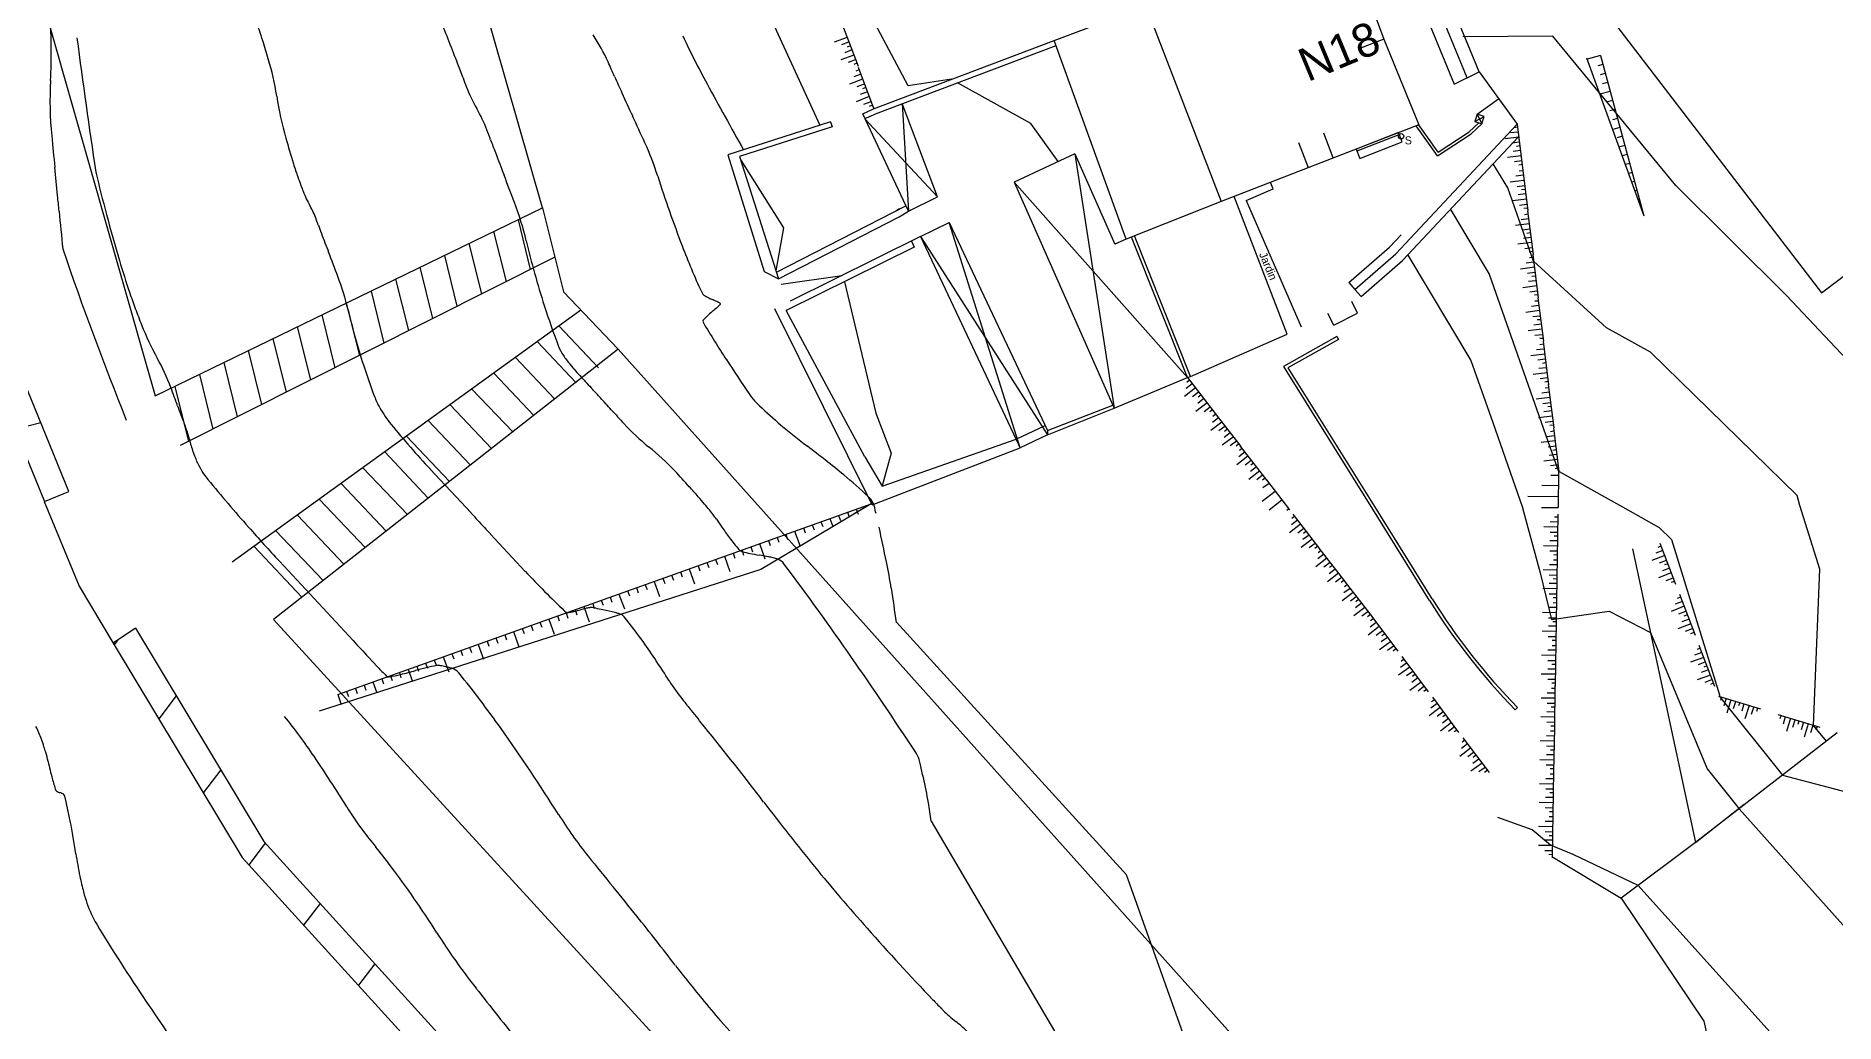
# Model space of a CAD drawing. Extents: x 0 to 560514, y 0 to 4788038.
# Drawn here: x 560130.7 to 560198.2, y 4787881.3 to 4787918.3 of the extents above; entities that cross this region are included whole.
import ezdxf

# ---------------------------------------------------------------- set-up
doc = ezdxf.new("R2010")
doc.units = 0
doc.layers.add('Nivel 7', color=7, linetype='Continuous')

msp = doc.modelspace()

# ---------------------------------------------------------------- linework, layer by layer
at = {"layer": 'Nivel 7'}
for p, q in [((560149.7, 4787911.87), (560138.07, 4787952.37)), ((560122.25, 4787950.22), (560135.17, 4787904.81)), ((560163.41, 4787916.44), (560158.05, 4787926.52)), ((560181.57, 4787922.14), (560183.88, 4787916.51)), ((560157.05, 4787921.6), (560160.1, 4787914.97)), ((560184.37, 4787916.75), (560182.66, 4787920.93)), ((560184.82, 4787916.97), (560183.12, 4787921.12)), ((560172.32, 4787919.43), (560175.15, 4787912.1)), ((560160.95, 4787918.72), (560161.53, 4787917.18)), ((560161.12, 4787918.26), (560160.63, 4787918.08)), ((560160.92, 4787917.99), (560161.19, 4787918.09)), ((560161.24, 4787917.95), (560161.12, 4787917.9)), ((560162.11, 4787915.58), (560168.89, 4787918.15)), ((560162.19, 4787915.4), (560168.96, 4787917.96)), ((560181.24, 4787918.2), (560180.31, 4787917.83)), ((560187.58, 4787918.31), (560184.21, 4787918.28)), ((560192.19, 4787912.7), (560187.58, 4787918.31)), ((560161.37, 4787917.6), (560160.88, 4787917.42)), ((560161.3, 4787917.79), (560161.03, 4787917.68)), ((560161.17, 4787917.33), (560161.43, 4787917.43)), ((560161.49, 4787917.29), (560161.37, 4787917.24)), ((560188.85, 4787917.5), (560191, 4787911.57)), ((560189.37, 4787917.58), (560188.87, 4787917.45)), ((560189.46, 4787917.25), (560189.27, 4787917.19)), ((560189.37, 4787917.58), (560191, 4787911.57)), ((560161.7, 4787916.7), (560161.21, 4787916.51)), ((560161.63, 4787916.88), (560161.37, 4787916.78)), ((560161.57, 4787917.04), (560161.45, 4787916.99)), ((560161.53, 4787917.15), (560162.11, 4787915.61)), ((560165.03, 4787916.69), (560163.41, 4787916.44)), ((560183.88, 4787916.51), (560184.82, 4787916.97)), ((560184.82, 4787916.97), (560186.24, 4787915.01)), ((560189.55, 4787916.91), (560189.36, 4787916.86)), ((560189.64, 4787916.57), (560189.45, 4787916.52)), ((560161.95, 4787916.04), (560161.46, 4787915.85)), ((560161.5, 4787916.42), (560161.77, 4787916.52)), ((560161.88, 4787916.22), (560161.61, 4787916.12)), ((560161.82, 4787916.38), (560161.7, 4787916.33)), ((560168.01, 4787915.03), (560165.26, 4787916.56)), ((560184.74, 4787915.38), (560185.55, 4787915.96)), ((560189.73, 4787916.23), (560189.35, 4787916.13)), ((560189.83, 4787915.9), (560189.63, 4787915.84)), ((560161.71, 4787915.39), (560162.11, 4787915.58)), ((560163.42, 4787911.74), (560161.71, 4787915.39)), ((560161.75, 4787915.76), (560162.02, 4787915.86)), ((560161.97, 4787915.3), (560161.79, 4787915.21)), ((560162.07, 4787915.72), (560161.95, 4787915.67)), ((560161.97, 4787915.3), (560162.19, 4787915.4)), ((560161.97, 4787915.3), (560161.97, 4787915.3)), ((560164.51, 4787912.28), (560163.19, 4787915.78)), ((560163.19, 4787915.78), (560163.42, 4787911.74)), ((560184.74, 4787915.38), (560184.66, 4787915.11)), ((560184.66, 4787915.11), (560185.01, 4787915.29)), ((560185.01, 4787915.29), (560184.74, 4787915.38)), ((560184.74, 4787915.38), (560184.92, 4787915.02)), ((560184.92, 4787915.02), (560185.01, 4787915.29)), ((560189.92, 4787915.56), (560189.72, 4787915.51)), ((560190.01, 4787915.22), (560189.82, 4787915.17)), ((560160.5, 4787915.1), (560156.65, 4787913.86)), ((560160.56, 4787914.91), (560157.09, 4787913.79)), ((560160.5, 4787915.1), (560160.56, 4787914.91)), ((560164.51, 4787912.28), (560161.79, 4787915.21)), ((560169.03, 4787913.6), (560168.01, 4787915.03)), ((560179.35, 4787913.74), (560178.99, 4787914.67)), ((560181.79, 4787914.69), (560180.21, 4787914.07)), ((560180.24, 4787914), (560181.82, 4787914.62)), ((560181.7, 4787910.14), (560186.24, 4787915.01)), ((560181.93, 4787914.34), (560181.79, 4787914.69)), ((560183.26, 4787913.82), (560182.46, 4787914.95)), ((560183.28, 4787913.96), (560182.55, 4787914.99)), ((560183.26, 4787913.82), (560184.52, 4787914.64)), ((560183.28, 4787913.96), (560184.45, 4787914.72)), ((560184.45, 4787914.72), (560184.81, 4787915.06)), ((560184.52, 4787914.64), (560184.92, 4787915.02)), ((560184.66, 4787915.11), (560184.92, 4787915.02)), ((560186.28, 4787914.71), (560186, 4787914.68)), ((560186.26, 4787914.89), (560186.13, 4787914.87)), ((560186.24, 4787915.01), (560186.45, 4787913.37)), ((560190.1, 4787914.88), (560189.83, 4787914.81)), ((560190.19, 4787914.55), (560190, 4787914.49)), ((560169.66, 4787913.89), (560167.39, 4787912.83)), ((560169.66, 4787913.89), (560171.13, 4787904.35)), ((560169.66, 4787913.89), (560171.16, 4787910.5)), ((560178.42, 4787913.37), (560178.06, 4787914.31)), ((560180.21, 4787914.07), (560180.35, 4787913.72)), ((560180.35, 4787913.72), (560181.93, 4787914.34)), ((560181.94, 4787909.89), (560186.3, 4787914.53)), ((560186.31, 4787914.52), (560185.79, 4787914.46)), ((560186.05, 4787914.3), (560186.33, 4787914.34)), ((560186.37, 4787914.02), (560186.09, 4787913.98)), ((560186.35, 4787914.19), (560186.22, 4787914.17)), ((560190.29, 4787914.21), (560190.09, 4787914.15)), ((560190.38, 4787913.87), (560190.18, 4787913.82)), ((560156.65, 4787913.86), (560158.01, 4787909.48)), ((560157.09, 4787913.79), (560158.55, 4787909.21)), ((560157.13, 4787913.65), (560158.73, 4787911.12)), ((560185.89, 4787912.62), (560185.35, 4787913.52)), ((560186.39, 4787913.82), (560185.88, 4787913.76)), ((560186.14, 4787913.6), (560186.42, 4787913.64)), ((560186.44, 4787913.49), (560186.31, 4787913.47)), ((560186.45, 4787913.26), (560186.32, 4787913.24)), ((560186.44, 4787913.38), (560186.65, 4787911.75)), ((560190.47, 4787913.53), (560190.31, 4787913.49)), ((560190.56, 4787913.19), (560190.43, 4787913.16)), ((560173.88, 4787905.5), (560167.39, 4787912.83)), ((560167.39, 4787912.83), (560171.13, 4787904.35)), ((560176.08, 4787912.14), (560177.09, 4787912.58)), ((560177.09, 4787912.58), (560176.99, 4787912.82)), ((560186.86, 4787909.87), (560185.89, 4787912.62)), ((560186.5, 4787912.89), (560185.98, 4787912.83)), ((560186.48, 4787913.09), (560186.19, 4787913.05)), ((560186.24, 4787912.67), (560186.52, 4787912.71)), ((560186.54, 4787912.56), (560186.41, 4787912.54)), ((560190.65, 4787912.86), (560190.55, 4787912.83)), ((560190.74, 4787912.52), (560190.67, 4787912.5)), ((560196.34, 4787908.58), (560192.19, 4787912.7)), ((560135.17, 4787904.81), (560149.7, 4787911.87)), ((560149.7, 4787911.87), (560150.48, 4787908.72)), ((560158.47, 4787909.46), (560163.32, 4787911.94)), ((560162.95, 4787911.75), (560163.09, 4787911.84)), ((560163.42, 4787911.74), (560164.51, 4787912.28)), ((560177.62, 4787907.13), (560175.63, 4787912.29)), ((560176.08, 4787912.14), (560178.15, 4787907.4)), ((560186.59, 4787912.19), (560186.07, 4787912.13)), ((560186.56, 4787912.39), (560186.28, 4787912.35)), ((560186.33, 4787911.97), (560186.61, 4787912.01)), ((560186.63, 4787911.86), (560186.5, 4787911.84)), ((560190.84, 4787912.18), (560190.79, 4787912.17)), ((560190.93, 4787911.84), (560190.91, 4787911.84)), ((560148.78, 4787911.42), (560149.24, 4787909.56)), ((560158.55, 4787909.21), (560163.07, 4787911.53)), ((560163.07, 4787911.53), (560163.42, 4787911.74)), ((560163.87, 4787910.79), (560164.95, 4787911.32)), ((560167.61, 4787902.87), (560164.95, 4787911.32)), ((560164.95, 4787911.32), (560168.64, 4787903.51)), ((560183.74, 4787911.81), (560185.2, 4787909.38)), ((560186.69, 4787911.27), (560186.18, 4787911.2)), ((560186.67, 4787911.46), (560186.39, 4787911.42)), ((560186.65, 4787911.63), (560186.52, 4787911.61)), ((560186.63, 4787911.75), (560186.84, 4787910.12)), ((560146.94, 4787910.53), (560147.41, 4787908.64)), ((560147.86, 4787910.98), (560148.33, 4787909.1)), ((560158.73, 4787911.12), (560158.45, 4787909.51)), ((560163.87, 4787910.79), (560158.98, 4787908.36)), ((560163.53, 4787910.62), (560163.64, 4787910.39)), ((560163.87, 4787910.79), (560168.64, 4787903.35)), ((560163.87, 4787910.79), (560167.56, 4787902.97)), ((560171.58, 4787910.69), (560171.16, 4787910.5)), ((560173.88, 4787905.5), (560171.79, 4787910.77)), ((560174, 4787905.54), (560171.9, 4787910.82)), ((560181.46, 4787910.39), (560181.89, 4787910.86)), ((560186.78, 4787910.57), (560186.27, 4787910.5)), ((560186.44, 4787911.04), (560186.72, 4787911.08)), ((560186.76, 4787910.76), (560186.48, 4787910.72)), ((560186.74, 4787910.93), (560186.61, 4787910.91)), ((560150.16, 4787910.02), (560136.11, 4787902.95)), ((560146.02, 4787910.08), (560146.49, 4787908.18)), ((560163.64, 4787910.39), (560158.84, 4787908.01)), ((560179.93, 4787909.07), (560181.46, 4787910.39)), ((560180.16, 4787908.81), (560181.7, 4787910.14)), ((560180.39, 4787908.54), (560181.94, 4787909.89)), ((560182.14, 4787910.09), (560184.51, 4787906.14)), ((560186.53, 4787910.34), (560186.81, 4787910.38)), ((560186.87, 4787909.83), (560186.58, 4787909.79)), ((560186.83, 4787910.23), (560186.7, 4787910.21)), ((560186.84, 4787910), (560186.71, 4787909.99)), ((560186.83, 4787910.12), (560187.03, 4787908.49)), ((560189.6, 4787907.37), (560186.86, 4787909.87)), ((560144.19, 4787909.19), (560144.67, 4787907.26)), ((560145.1, 4787909.64), (560145.57, 4787907.71)), ((560158.01, 4787909.48), (560158.55, 4787909.21)), ((560158.21, 4787909.66), (560158.21, 4787909.66)), ((560158.65, 4787909.01), (560160.94, 4787909.33)), ((560185.2, 4787909.38), (560187.8, 4787901.98)), ((560186.89, 4787909.64), (560186.37, 4787909.57)), ((560186.63, 4787909.42), (560186.91, 4787909.45)), ((560186.93, 4787909.3), (560186.8, 4787909.29)), ((560143.27, 4787908.74), (560143.75, 4787906.79)), ((560150.48, 4787908.72), (560152.53, 4787906.56)), ((560161.02, 4787909.09), (560162.2, 4787904.16)), ((560161.02, 4787909.09), (560162.2, 4787904.16)), ((560161.02, 4787909.09), (560162.2, 4787904.16)), ((560161.02, 4787909.09), (560162.2, 4787904.16)), ((560179.93, 4787909.07), (560180.16, 4787908.81)), ((560180.39, 4787908.54), (560180.16, 4787908.81)), ((560186.98, 4787908.94), (560186.46, 4787908.87)), ((560186.95, 4787909.13), (560186.67, 4787909.1)), ((560186.72, 4787908.72), (560187, 4787908.75)), ((560187.02, 4787908.6), (560186.89, 4787908.59)), ((560187.02, 4787908.49), (560187.23, 4787906.86)), ((560201.15, 4787903.47), (560196.34, 4787908.58)), ((560151.14, 4787908.03), (560138.06, 4787898.57)), ((560141.42, 4787907.85), (560141.91, 4787905.87)), ((560142.34, 4787908.29), (560142.83, 4787906.33)), ((560162.06, 4787900.73), (560158.41, 4787908.08)), ((560161.79, 4787902.52), (560158.84, 4787908.01)), ((560179.37, 4787907.47), (560179.15, 4787907.9)), ((560179.37, 4787907.47), (560180.26, 4787907.92)), ((560180.26, 4787907.92), (560180.04, 4787908.35)), ((560187.08, 4787908.01), (560186.57, 4787907.94)), ((560187.06, 4787908.2), (560186.78, 4787908.17)), ((560186.83, 4787907.79), (560187.11, 4787907.82)), ((560187.04, 4787908.37), (560186.91, 4787908.36)), ((560140.5, 4787907.4), (560141, 4787905.41)), ((560150.32, 4787907.43), (560151.8, 4787905.87)), ((560174, 4787905.54), (560177.62, 4787907.13)), ((560187.17, 4787907.31), (560186.66, 4787907.25)), ((560187.15, 4787907.5), (560186.87, 4787907.47)), ((560186.91, 4787907.09), (560187.2, 4787907.12)), ((560187.13, 4787907.67), (560187, 4787907.66)), ((560191.25, 4787906.45), (560189.6, 4787907.37)), ((560138.66, 4787906.51), (560139.16, 4787904.49)), ((560139.58, 4787906.96), (560140.08, 4787904.95)), ((560152.53, 4787906.56), (560139.61, 4787896.43)), ((560149.51, 4787906.84), (560150.95, 4787905.32)), ((560179.52, 4787876.41), (560152.53, 4787906.56)), ((560179.48, 4787907.04), (560177.48, 4787905.91)), ((560179.54, 4787906.93), (560177.65, 4787905.87)), ((560179.48, 4787907.04), (560179.54, 4787906.93)), ((560187.25, 4787906.57), (560186.97, 4787906.54)), ((560187.22, 4787906.97), (560187.09, 4787906.96)), ((560187.23, 4787906.75), (560187.1, 4787906.73)), ((560187.22, 4787906.87), (560187.42, 4787905.23)), ((560196.74, 4787901.07), (560191.25, 4787906.45)), ((560137.75, 4787906.06), (560138.25, 4787904.03)), ((560148.68, 4787906.25), (560150.15, 4787904.7)), ((560177.48, 4787905.91), (560180.82, 4787900.56)), ((560177.65, 4787905.87), (560180.96, 4787900.56)), ((560184.51, 4787906.14), (560185.33, 4787903.81)), ((560187.28, 4787906.38), (560186.76, 4787906.32)), ((560187.02, 4787906.16), (560187.3, 4787906.2)), ((560187.34, 4787905.87), (560187.06, 4787905.84)), ((560187.32, 4787906.05), (560187.19, 4787906.03)), ((560135.91, 4787905.17), (560136.42, 4787903.1)), ((560136.83, 4787905.61), (560137.34, 4787903.57)), ((560147.87, 4787905.66), (560149.37, 4787904.08)), ((560151.15, 4787905.51), (560151.15, 4787905.51)), ((560171.13, 4787904.35), (560173.88, 4787905.5)), ((560174.18, 4787905.11), (560173.77, 4787904.79)), ((560174.06, 4787905.26), (560173.84, 4787905.09)), ((560173.96, 4787905.4), (560173.86, 4787905.32)), ((560173.88, 4787905.5), (560174, 4787905.54)), ((560173.88, 4787905.5), (560174.89, 4787904.2)), ((560187.37, 4787905.68), (560186.85, 4787905.62)), ((560187.11, 4787905.46), (560187.39, 4787905.5)), ((560187.41, 4787905.35), (560187.28, 4787905.33)), ((560187.43, 4787905.12), (560187.3, 4787905.1)), ((560187.41, 4787905.24), (560187.62, 4787903.61)), ((560146.24, 4787904.48), (560147.79, 4787902.84)), ((560147.05, 4787905.07), (560148.58, 4787903.46)), ((560168.64, 4787903.51), (560171.08, 4787904.46)), ((560174.07, 4787904.79), (560174.3, 4787904.96)), ((560174.62, 4787904.55), (560174.2, 4787904.23)), ((560174.5, 4787904.71), (560174.27, 4787904.53)), ((560174.39, 4787904.84), (560174.29, 4787904.76)), ((560187.47, 4787904.75), (560186.96, 4787904.69)), ((560187.45, 4787904.95), (560187.17, 4787904.91)), ((560187.21, 4787904.53), (560187.5, 4787904.57)), ((560187.52, 4787904.42), (560187.39, 4787904.4)), ((560129.91, 4787903.56), (560130.88, 4787903.82)), ((560145.41, 4787903.89), (560146.99, 4787902.22)), ((560162.2, 4787904.16), (560162.77, 4787902.66)), ((560162.2, 4787904.16), (560162.77, 4787902.66)), ((560162.2, 4787904.16), (560162.77, 4787902.66)), ((560162.2, 4787904.16), (560162.77, 4787902.66)), ((560168.64, 4787903.35), (560171.13, 4787904.35)), ((560174.51, 4787904.23), (560174.73, 4787904.4)), ((560174.82, 4787904.29), (560174.72, 4787904.21)), ((560175.17, 4787903.83), (560174.76, 4787903.51)), ((560175.05, 4787903.99), (560174.82, 4787903.81)), ((560174.94, 4787904.12), (560174.84, 4787904.04)), ((560174.87, 4787904.22), (560175.88, 4787902.92)), ((560185.33, 4787903.81), (560186.44, 4787900.63)), ((560187.56, 4787904.05), (560187.05, 4787903.99)), ((560187.54, 4787904.25), (560187.25, 4787904.21)), ((560187.3, 4787903.83), (560187.59, 4787903.87)), ((560144.6, 4787903.3), (560146.21, 4787901.6)), ((560162.43, 4787901.43), (560167.46, 4787903.19)), ((560167.46, 4787903.19), (560168.55, 4787903.7)), ((560168.64, 4787903.35), (560167.61, 4787902.87)), ((560168.64, 4787903.51), (560168.64, 4787903.35)), ((560175.06, 4787903.51), (560175.28, 4787903.68)), ((560175.6, 4787903.27), (560175.19, 4787902.96)), ((560175.48, 4787903.43), (560175.26, 4787903.25)), ((560175.38, 4787903.56), (560175.27, 4787903.48)), ((560175.49, 4787902.95), (560175.72, 4787903.13)), ((560187.67, 4787903.13), (560187.15, 4787903.06)), ((560187.64, 4787903.32), (560187.36, 4787903.28)), ((560187.6, 4787903.72), (560187.47, 4787903.7)), ((560187.62, 4787903.49), (560187.49, 4787903.47)), ((560187.61, 4787903.61), (560187.81, 4787901.98)), ((560143.78, 4787902.71), (560145.41, 4787900.98)), ((560161.79, 4787902.52), (560162.43, 4787901.43)), ((560162.06, 4787900.73), (560167.61, 4787902.87)), ((560162.77, 4787902.66), (560162.43, 4787901.44)), ((560162.77, 4787902.66), (560162.43, 4787901.44)), ((560162.77, 4787902.66), (560162.43, 4787901.44)), ((560162.77, 4787902.66), (560162.43, 4787901.44)), ((560167.61, 4787902.87), (560167.56, 4787902.97)), ((560175.81, 4787903.01), (560175.71, 4787902.93)), ((560176.15, 4787902.55), (560175.74, 4787902.23)), ((560176.04, 4787902.71), (560175.81, 4787902.53)), ((560175.93, 4787902.84), (560175.83, 4787902.76)), ((560175.85, 4787902.94), (560176.86, 4787901.64)), ((560176.05, 4787902.23), (560176.27, 4787902.4)), ((560187.76, 4787902.43), (560187.24, 4787902.36)), ((560187.41, 4787902.9), (560187.69, 4787902.94)), ((560187.73, 4787902.62), (560187.45, 4787902.58)), ((560187.71, 4787902.79), (560187.58, 4787902.77)), ((560142.96, 4787902.11), (560144.63, 4787900.36)), ((560147.02, 4787900.42), (560145.49, 4787902.06)), ((560176.59, 4787902), (560176.18, 4787901.68)), ((560176.47, 4787902.15), (560176.24, 4787901.97)), ((560176.36, 4787902.29), (560176.26, 4787902.21)), ((560176.48, 4787901.67), (560176.7, 4787901.85)), ((560176.79, 4787901.73), (560176.69, 4787901.65)), ((560187.5, 4787902.2), (560187.78, 4787902.24)), ((560187.79, 4787901.82), (560187.51, 4787901.82)), ((560187.8, 4787902.09), (560187.67, 4787902.07)), ((560187.8, 4787901.98), (560187.78, 4787900.62)), ((560187.8, 4787901.98), (560187.8, 4787901.98)), ((560187.8, 4787901.98), (560187.8, 4787901.98)), ((560187.8, 4787901.98), (560187.8, 4787901.98)), ((560187.8, 4787901.98), (560187.8, 4787901.98)), ((560187.8, 4787901.98), (560187.82, 4787901.97)), ((560187.82, 4787901.97), (560190.19, 4787900.65)), ((560131.02, 4787900.85), (560131.94, 4787901.23)), ((560142.15, 4787901.53), (560143.84, 4787899.74)), ((560162.43, 4787901.44), (560162.43, 4787901.43)), ((560162.43, 4787901.44), (560162.43, 4787901.43)), ((560162.43, 4787901.44), (560162.43, 4787901.43)), ((560177.17, 4787901.23), (560176.68, 4787900.85)), ((560176.94, 4787901.53), (560176.71, 4787901.36)), ((560176.84, 4787901.66), (560177.71, 4787900.54)), ((560187.79, 4787901.44), (560187.17, 4787901.45)), ((560196.85, 4787900.7), (560196.74, 4787901.07)), ((560131.01, 4787900.85), (560132.32, 4787897.67)), ((560141.33, 4787900.93), (560143.05, 4787899.12)), ((560142.02, 4787893.61), (560162.06, 4787900.78)), ((560162.08, 4787900.8), (560160.54, 4787899.88)), ((560161.13, 4787900.45), (560161.2, 4787900.26)), ((560162.08, 4787900.8), (560161.39, 4787900.39)), ((560161.46, 4787900.57), (560161.53, 4787900.38)), ((560161.79, 4787900.68), (560161.81, 4787900.64)), ((560177.42, 4787900.9), (560176.94, 4787900.53)), ((560177.61, 4787900.53), (560177.67, 4787900.58)), ((560177.83, 4787900.38), (560178.83, 4787899.08)), ((560180.82, 4787900.56), (560182.95, 4787897.14)), ((560180.96, 4787900.56), (560183.05, 4787897.2)), ((560186.44, 4787900.63), (560186.45, 4787900.61)), ((560186.45, 4787900.61), (560187.11, 4787898.18)), ((560187.78, 4787901.03), (560186.65, 4787901.04)), ((560187.16, 4787900.63), (560187.78, 4787900.62)), ((560187.77, 4787900.38), (560187.75, 4787898.73)), ((560190.19, 4787900.65), (560191.57, 4787899.88)), ((560197.59, 4787898.31), (560196.85, 4787900.7)), ((560139.7, 4787899.75), (560141.47, 4787897.89)), ((560140.51, 4787900.34), (560142.25, 4787898.5)), ((560147.52, 4787899.88), (560147.51, 4787899.89)), ((560159.15, 4787899.74), (560159.36, 4787899.18)), ((560159.48, 4787899.86), (560159.55, 4787899.67)), ((560159.81, 4787899.98), (560159.88, 4787899.79)), ((560160.14, 4787900.09), (560160.21, 4787899.91)), ((560160.47, 4787900.21), (560160.58, 4787899.91)), ((560160.8, 4787900.33), (560160.87, 4787900.14)), ((560178.12, 4787900), (560177.71, 4787899.68)), ((560178.01, 4787900.15), (560177.78, 4787899.97)), ((560177.9, 4787900.29), (560177.8, 4787900.21)), ((560178.02, 4787899.67), (560178.24, 4787899.85)), ((560178.33, 4787899.73), (560178.23, 4787899.65)), ((560187.77, 4787899.89), (560187.25, 4787899.9)), ((560187.77, 4787900.08), (560187.48, 4787900.09)), ((560187.48, 4787899.7), (560187.76, 4787899.7)), ((560187.77, 4787900.26), (560187.64, 4787900.26)), ((560191.57, 4787899.88), (560192.03, 4787899.43)), ((560138.88, 4787899.16), (560140.67, 4787897.26)), ((560149.05, 4787898.23), (560147.75, 4787899.63)), ((560157.18, 4787899.03), (560157.24, 4787898.84)), ((560157.51, 4787899.15), (560157.57, 4787898.96)), ((560157.84, 4787899.27), (560158.04, 4787898.7)), ((560158.17, 4787899.39), (560158.23, 4787899.2)), ((560158.5, 4787899.5), (560158.56, 4787899.32)), ((560158.82, 4787899.62), (560158.89, 4787899.43)), ((560178.56, 4787899.44), (560178.15, 4787899.12)), ((560178.44, 4787899.59), (560178.21, 4787899.42)), ((560178.45, 4787899.12), (560178.67, 4787899.29)), ((560178.77, 4787899.17), (560178.66, 4787899.09)), ((560178.81, 4787899.1), (560179.82, 4787897.8)), ((560187.75, 4787899.18), (560187.23, 4787899.19)), ((560187.76, 4787899.38), (560187.47, 4787899.38)), ((560187.76, 4787899.55), (560187.63, 4787899.55)), ((560190.57, 4787899.08), (560192.93, 4787888.06)), ((560191.65, 4787899.17), (560191.52, 4787899.13)), ((560191.6, 4787899.29), (560192.18, 4787897.75)), ((560192.03, 4787899.43), (560193.83, 4787893.6)), ((560142.6, 4787895.63), (560139.83, 4787898.61)), ((560155.53, 4787898.44), (560155.6, 4787898.25)), ((560155.86, 4787898.56), (560155.93, 4787898.37)), ((560156.19, 4787898.68), (560156.26, 4787898.49)), ((560156.52, 4787898.8), (560156.72, 4787898.23)), ((560156.85, 4787898.91), (560156.91, 4787898.73)), ((560179.11, 4787898.72), (560178.7, 4787898.4)), ((560178.99, 4787898.87), (560178.77, 4787898.7)), ((560178.89, 4787899.01), (560178.78, 4787898.93)), ((560179, 4787898.4), (560179.23, 4787898.57)), ((560179.32, 4787898.45), (560179.21, 4787898.37)), ((560187.74, 4787898.48), (560187.46, 4787898.48)), ((560187.47, 4787899), (560187.75, 4787899)), ((560187.74, 4787898.65), (560187.61, 4787898.65)), ((560187.75, 4787898.84), (560187.62, 4787898.85)), ((560187.75, 4787898.77), (560187.72, 4787897.13)), ((560191.78, 4787898.83), (560191.29, 4787898.64)), ((560191.71, 4787899.01), (560191.44, 4787898.91)), ((560191.58, 4787898.55), (560191.84, 4787898.65)), ((560191.96, 4787898.35), (560191.69, 4787898.25)), ((560191.89, 4787898.51), (560191.77, 4787898.47)), ((560153.55, 4787897.73), (560153.62, 4787897.55)), ((560153.88, 4787897.85), (560154.08, 4787897.29)), ((560154.21, 4787897.97), (560154.28, 4787897.78)), ((560154.54, 4787898.09), (560154.61, 4787897.9)), ((560154.87, 4787898.21), (560154.94, 4787898.02)), ((560155.2, 4787898.32), (560155.4, 4787897.76)), ((560179.54, 4787898.16), (560179.13, 4787897.84)), ((560179.42, 4787898.31), (560179.2, 4787898.14)), ((560179.43, 4787897.84), (560179.66, 4787898.01)), ((560179.75, 4787897.89), (560179.65, 4787897.81)), ((560179.87, 4787897.73), (560179.77, 4787897.65)), ((560179.8, 4787897.82), (560180.81, 4787896.52)), ((560187.11, 4787898.18), (560187.53, 4787896.42)), ((560187.74, 4787898.28), (560187.22, 4787898.29)), ((560187.45, 4787898.1), (560187.74, 4787898.09)), ((560187.73, 4787897.77), (560187.45, 4787897.78)), ((560187.73, 4787897.94), (560187.6, 4787897.95)), ((560192.02, 4787898.17), (560191.54, 4787897.99)), ((560191.83, 4787897.89), (560192.09, 4787897.99)), ((560192.14, 4787897.85), (560192.02, 4787897.81)), ((560197.36, 4787892.45), (560197.59, 4787898.31)), ((560132.32, 4787897.67), (560133.6, 4787895.53)), ((560151.58, 4787897.03), (560151.64, 4787896.84)), ((560151.9, 4787897.14), (560151.97, 4787896.96)), ((560152.23, 4787897.26), (560152.3, 4787897.07)), ((560152.56, 4787897.38), (560152.77, 4787896.82)), ((560152.89, 4787897.5), (560152.96, 4787897.31)), ((560153.22, 4787897.62), (560153.29, 4787897.43)), ((560180.1, 4787897.44), (560179.68, 4787897.12)), ((560179.98, 4787897.59), (560179.75, 4787897.42)), ((560179.99, 4787897.12), (560180.21, 4787897.29)), ((560180.41, 4787897.04), (560180.18, 4787896.86)), ((560180.3, 4787897.17), (560180.2, 4787897.09)), ((560187.73, 4787897.58), (560187.21, 4787897.59)), ((560187.44, 4787897.39), (560187.72, 4787897.39)), ((560187.72, 4787897.24), (560187.59, 4787897.24)), ((560187.72, 4787897.04), (560187.59, 4787897.05)), ((560187.72, 4787897.17), (560187.69, 4787895.52)), ((560192.44, 4787897.1), (560192.17, 4787897)), ((560192.38, 4787897.26), (560192.25, 4787897.21)), ((560192.33, 4787897.37), (560192.92, 4787895.83)), ((560139.61, 4787896.43), (560169.37, 4787863.9)), ((560149.93, 4787896.44), (560150.13, 4787895.87)), ((560150.26, 4787896.56), (560150.32, 4787896.37)), ((560150.59, 4787896.67), (560150.65, 4787896.48)), ((560150.92, 4787896.79), (560150.98, 4787896.6)), ((560151.25, 4787896.91), (560151.45, 4787896.34)), ((560180.53, 4787896.88), (560180.12, 4787896.56)), ((560180.42, 4787896.56), (560180.64, 4787896.73)), ((560180.74, 4787896.61), (560180.63, 4787896.53)), ((560180.85, 4787896.45), (560180.75, 4787896.37)), ((560180.78, 4787896.55), (560181.77, 4787895.23)), ((560187.71, 4787896.68), (560187.19, 4787896.69)), ((560187.42, 4787896.49), (560187.71, 4787896.49)), ((560187.71, 4787896.87), (560187.43, 4787896.88)), ((560187.53, 4787896.42), (560189.69, 4787896.74)), ((560187.71, 4787896.34), (560187.58, 4787896.34)), ((560189.69, 4787896.74), (560191.24, 4787895.93)), ((560192.51, 4787896.92), (560192.02, 4787896.73)), ((560192.31, 4787896.64), (560192.57, 4787896.74)), ((560192.69, 4787896.44), (560192.42, 4787896.34)), ((560192.63, 4787896.6), (560192.5, 4787896.55)), ((560134.43, 4787896.1), (560133.6, 4787895.54)), ((560133.79, 4787895.67), (560133.64, 4787895.47)), ((560134.43, 4787896.1), (560139.25, 4787888.09)), ((560147.95, 4787895.73), (560148.02, 4787895.54)), ((560148.28, 4787895.85), (560148.35, 4787895.66)), ((560148.61, 4787895.97), (560148.81, 4787895.4)), ((560148.94, 4787896.08), (560149.01, 4787895.9)), ((560149.27, 4787896.2), (560149.34, 4787896.01)), ((560149.6, 4787896.32), (560149.67, 4787896.13)), ((560171.6, 4787886.84), (560162.97, 4787896.32)), ((560181.07, 4787896.16), (560180.66, 4787895.84)), ((560180.96, 4787896.31), (560180.73, 4787896.14)), ((560180.96, 4787895.84), (560181.19, 4787896.01)), ((560181.38, 4787895.75), (560181.15, 4787895.58)), ((560181.28, 4787895.89), (560181.17, 4787895.81)), ((560187.7, 4787895.97), (560187.18, 4787895.98)), ((560187.41, 4787895.79), (560187.7, 4787895.78)), ((560187.7, 4787896.17), (560187.42, 4787896.17)), ((560191.24, 4787895.93), (560193.37, 4787890.82)), ((560192.76, 4787896.26), (560192.27, 4787896.07)), ((560192.56, 4787895.98), (560192.82, 4787896.08)), ((560192.88, 4787895.94), (560192.75, 4787895.89)), ((560133.6, 4787895.54), (560138.44, 4787887.49)), ((560143.32, 4787894.85), (560143.17, 4787895.01)), ((560145.97, 4787895.02), (560146.18, 4787894.46)), ((560146.3, 4787895.14), (560146.37, 4787894.95)), ((560146.63, 4787895.26), (560146.7, 4787895.07)), ((560146.96, 4787895.38), (560147.03, 4787895.19)), ((560147.29, 4787895.49), (560147.49, 4787894.93)), ((560147.62, 4787895.61), (560147.69, 4787895.42)), ((560181.5, 4787895.59), (560181.08, 4787895.28)), ((560181.38, 4787895.27), (560181.61, 4787895.44)), ((560181.7, 4787895.32), (560181.6, 4787895.24)), ((560181.92, 4787895.03), (560182.91, 4787893.71)), ((560187.68, 4787895.07), (560187.16, 4787895.08)), ((560187.69, 4787895.27), (560187.4, 4787895.27)), ((560187.7, 4787895.63), (560187.56, 4787895.63)), ((560187.69, 4787895.44), (560187.56, 4787895.44)), ((560187.69, 4787895.56), (560187.67, 4787893.91)), ((560193.24, 4787895), (560192.75, 4787894.82)), ((560193.17, 4787895.19), (560192.9, 4787895.08)), ((560193.11, 4787895.35), (560192.99, 4787895.3)), ((560193.06, 4787895.46), (560193.65, 4787893.92)), ((560143.52, 4787894.63), (560143.32, 4787894.85)), ((560144, 4787894.31), (560144.06, 4787894.13)), ((560144.33, 4787894.43), (560144.39, 4787894.24)), ((560144.66, 4787894.55), (560144.82, 4787894.1)), ((560144.98, 4787894.67), (560145.05, 4787894.48)), ((560145.31, 4787894.79), (560145.38, 4787894.6)), ((560145.64, 4787894.9), (560145.71, 4787894.72)), ((560182.22, 4787894.64), (560181.8, 4787894.33)), ((560182.1, 4787894.79), (560181.87, 4787894.62)), ((560182, 4787894.93), (560181.89, 4787894.85)), ((560182.1, 4787894.32), (560182.33, 4787894.49)), ((560182.42, 4787894.37), (560182.32, 4787894.29)), ((560187.67, 4787894.37), (560187.15, 4787894.37)), ((560187.68, 4787894.56), (560187.39, 4787894.56)), ((560187.4, 4787894.89), (560187.68, 4787894.88)), ((560187.68, 4787894.73), (560187.55, 4787894.73)), ((560193.49, 4787894.34), (560193, 4787894.16)), ((560193.04, 4787894.73), (560193.3, 4787894.83)), ((560193.42, 4787894.53), (560193.15, 4787894.43)), ((560193.36, 4787894.69), (560193.24, 4787894.64)), ((560142.35, 4787893.72), (560142.42, 4787893.54)), ((560142.68, 4787893.84), (560142.75, 4787893.65)), ((560143.01, 4787893.96), (560143.07, 4787893.77)), ((560143.34, 4787894.08), (560143.48, 4787893.67)), ((560143.67, 4787894.2), (560143.73, 4787894.01)), ((560182.64, 4787894.07), (560182.22, 4787893.76)), ((560182.52, 4787894.23), (560182.3, 4787894.06)), ((560182.53, 4787893.75), (560182.75, 4787893.92)), ((560182.84, 4787893.8), (560182.74, 4787893.72)), ((560187.66, 4787893.66), (560187.37, 4787893.66)), ((560187.39, 4787894.18), (560187.67, 4787894.18)), ((560187.66, 4787893.83), (560187.53, 4787893.83)), ((560187.67, 4787894.03), (560187.54, 4787894.03)), ((560187.66, 4787893.95), (560187.64, 4787892.31)), ((560193.29, 4787894.07), (560193.55, 4787894.17)), ((560193.61, 4787894.03), (560193.49, 4787893.98)), ((560135.96, 4787893.56), (560135.31, 4787892.7)), ((560142.02, 4787893.61), (560142.15, 4787893.24)), ((560183.36, 4787893.12), (560182.94, 4787892.81)), ((560183.24, 4787893.27), (560183.01, 4787893.1)), ((560183.14, 4787893.41), (560183.03, 4787893.33)), ((560183.07, 4787893.51), (560184.05, 4787892.19)), ((560183.25, 4787892.8), (560183.47, 4787892.97)), ((560186.17, 4787893.04), (560186.26, 4787893.12)), ((560187.66, 4787893.47), (560187.14, 4787893.47)), ((560187.65, 4787892.95), (560187.36, 4787892.96)), ((560187.37, 4787893.28), (560187.65, 4787893.28)), ((560187.65, 4787893.13), (560187.52, 4787893.13)), ((560193.8, 4787893.55), (560195.37, 4787893.07)), ((560193.83, 4787893.6), (560193.83, 4787893.54)), ((560193.83, 4787893.54), (560196.2, 4787890.59)), ((560193.91, 4787893.51), (560193.87, 4787893.39)), ((560194.08, 4787893.46), (560193.99, 4787893.19)), ((560194.26, 4787893.41), (560194.11, 4787892.91)), ((560194.36, 4787893.08), (560194.44, 4787893.35)), ((560194.59, 4787893.31), (560194.55, 4787893.18)), ((560194.75, 4787893.26), (560194.67, 4787892.98)), ((560194.94, 4787893.2), (560194.78, 4787892.7)), ((560195.03, 4787892.87), (560195.12, 4787893.14)), ((560195.26, 4787893.1), (560195.22, 4787892.97)), ((560183.78, 4787892.56), (560183.37, 4787892.24)), ((560183.67, 4787892.71), (560183.44, 4787892.54)), ((560183.56, 4787892.85), (560183.46, 4787892.77)), ((560183.67, 4787892.24), (560183.9, 4787892.41)), ((560183.99, 4787892.28), (560183.88, 4787892.21)), ((560187.65, 4787892.76), (560187.13, 4787892.77)), ((560187.36, 4787892.58), (560187.64, 4787892.57)), ((560187.64, 4787892.42), (560187.51, 4787892.42)), ((560187.64, 4787892.35), (560187.61, 4787890.7)), ((560196.02, 4787892.86), (560197.59, 4787892.38)), ((560196.14, 4787892.83), (560196.1, 4787892.7)), ((560196.3, 4787892.77), (560196.22, 4787892.5)), ((560196.49, 4787892.72), (560196.34, 4787892.22)), ((560196.58, 4787892.39), (560196.67, 4787892.66)), ((560196.81, 4787892.62), (560196.77, 4787892.49)), ((560196.98, 4787892.57), (560196.89, 4787892.29)), ((560197.16, 4787892.51), (560197.01, 4787892.01)), ((560197.26, 4787892.18), (560197.34, 4787892.46)), ((560197.84, 4787891.86), (560197.36, 4787892.45)), ((560197.49, 4787892.41), (560197.45, 4787892.29)), ((560184.38, 4787891.76), (560184.16, 4787891.59)), ((560184.28, 4787891.9), (560184.18, 4787891.82)), ((560184.21, 4787891.99), (560185.2, 4787890.68)), ((560187.63, 4787891.86), (560187.11, 4787891.87)), ((560187.34, 4787891.68), (560187.63, 4787891.67)), ((560187.63, 4787892.05), (560187.35, 4787892.06)), ((560187.63, 4787892.23), (560187.5, 4787892.23)), ((560198.25, 4787892.17), (560192.93, 4787888.06)), ((560184.5, 4787891.6), (560184.09, 4787891.29)), ((560184.39, 4787891.28), (560184.61, 4787891.45)), ((560184.93, 4787891.04), (560184.51, 4787890.73)), ((560184.81, 4787891.19), (560184.58, 4787891.02)), ((560184.7, 4787891.33), (560184.6, 4787891.25)), ((560187.62, 4787891.15), (560187.1, 4787891.16)), ((560187.33, 4787890.97), (560187.62, 4787890.97)), ((560187.62, 4787891.35), (560187.34, 4787891.35)), ((560187.62, 4787891.52), (560187.49, 4787891.52)), ((560137.63, 4787890.79), (560136.98, 4787889.93)), ((560184.81, 4787890.72), (560185.04, 4787890.89)), ((560185.13, 4787890.77), (560185.02, 4787890.69)), ((560187.6, 4787890.25), (560187.08, 4787890.26)), ((560187.6, 4787890.45), (560187.32, 4787890.45)), ((560187.61, 4787890.82), (560187.48, 4787890.82)), ((560187.61, 4787890.62), (560187.48, 4787890.62)), ((560187.61, 4787890.74), (560187.58, 4787889.1)), ((560193.37, 4787890.82), (560194.57, 4787889.32)), ((560196.2, 4787890.59), (560200.24, 4787889.52)), ((560187.59, 4787889.74), (560187.31, 4787889.75)), ((560187.32, 4787890.07), (560187.6, 4787890.07)), ((560187.6, 4787889.92), (560187.47, 4787889.92)), ((560186.81, 4787888.53), (560185.52, 4787889)), ((560187.59, 4787889.55), (560187.07, 4787889.56)), ((560187.3, 4787889.37), (560187.59, 4787889.36)), ((560187.58, 4787889.02), (560187.45, 4787889.02)), ((560187.59, 4787889.21), (560187.46, 4787889.21)), ((560187.58, 4787889.14), (560187.56, 4787887.49)), ((560192.93, 4787888.06), (560194.76, 4787889.49)), ((560194.57, 4787889.32), (560200.02, 4787883.22)), ((560164.27, 4787888.86), (560170.34, 4787878.52)), ((560187.5, 4787887.96), (560186.81, 4787888.53)), ((560187.57, 4787888.65), (560187.05, 4787888.66)), ((560187.58, 4787888.84), (560187.29, 4787888.85)), ((560187.29, 4787888.47), (560187.57, 4787888.46)), ((560187.57, 4787888.31), (560187.44, 4787888.31)), ((560139.3, 4787888.03), (560138.69, 4787887.22)), ((560139.25, 4787888.09), (560151.22, 4787874.92)), ((560187.56, 4787887.94), (560187.04, 4787887.95)), ((560187.57, 4787888.14), (560187.28, 4787888.14)), ((560187.28, 4787887.76), (560187.56, 4787887.76)), ((560187.56, 4787887.6), (560187.43, 4787887.61)), ((560188.34, 4787887.61), (560187.5, 4787887.96)), ((560190.78, 4787886.44), (560188.34, 4787887.61)), ((560192.93, 4787888.06), (560190.15, 4787885.97)), ((560138.44, 4787887.49), (560150.52, 4787874.2)), ((560187.55, 4787887.53), (560190.15, 4787885.97)), ((560176.35, 4787873.52), (560171.6, 4787886.84)), ((560200.02, 4787876.19), (560190.78, 4787886.44)), ((560141.36, 4787885.77), (560140.74, 4787884.96)), ((560190.15, 4787885.97), (560193.24, 4787881.36)), ((560143.41, 4787883.51), (560142.8, 4787882.7)), ((560193.24, 4787881.36), (560193.88, 4787878.5))]:
    msp.add_line(p, q, dxfattribs=at)
for points in [[(560117.93, 4787952.52), (560117.75, 4787943.54), (560121.35, 4787927.48), (560127.47, 4787909.51), (560131.02, 4787900.85)], [(560131.94, 4787901.23), (560128.41, 4787909.86), (560122.31, 4787927.75), (560118.75, 4787943.64), (560118.93, 4787952.58)], [(560200.03, 4787919.58), (560196.52, 4787924.13), (560189.73, 4787919.01), (560197.66, 4787908.68), (560199.79, 4787910.29), (560200.02, 4787909.98)], [(560161.02, 4787909.09), (560162.2, 4787904.16), (560162.77, 4787902.66), (560162.43, 4787901.44)], [(560160.54, 4787899.88), (560157.88, 4787898.3), (560141.32, 4787892.98)]]:
    msp.add_lwpolyline(points, dxfattribs=at)
msp.add_lwpolyline([(560168.89, 4787918.15), (560172.32, 4787919.43), (560179.69, 4787922.39), (560181.24, 4787918.2), (560182.56, 4787914.98), (560175.15, 4787912.1), (560171.58, 4787910.69)], close=True, dxfattribs=at)
msp.add_circle((560181.893, 4787914.554), 0.1, dxfattribs=at)
for centre, radius, start, end in [((560112.868, 4787917.67), 18.41, 356.79046, 4.32328), ((559739.854, 4787794.128), 418.162, 17.25067, 17.36297), ((560086.813, 4787894.592), 63.868, 20.78935, 22.3936), ((560401.626, 4787953.59), 271.696, 187.47538, 188.5468), ((559842.908, 4787826.129), 310.255, 17.12026, 17.25066), ((560144.968, 4787914.073), 7.893, 24.44187, 32.88024), ((560188.522, 4787934.136), 37.104, 205.23769, 208.34431), ((560130.505, 4787914.716), 9.323, 8.29636, 17.12013), ((560088.612, 4787895.275), 61.943, 20.27732, 20.78931), ((560076.404, 4787882.911), 83.207, 24.02789, 24.44179), ((560144.769, 4787915.881), 13.541, 176.79038, 185.57593), ((560169.558, 4787925.181), 24.351, 200.27732, 201.09389), ((560247.246, 4787959.074), 103.843, 204.02786, 204.39845), ((560151.458, 4787917.772), 11.851, 188.29638, 196.12086), ((560152.433, 4787918.576), 5.996, 201.09395, 209.87447), ((560247.157, 4787959.033), 103.745, 204.39842, 204.92966), ((560262.578, 4787974.084), 121.248, 208.34425, 209.67969), ((560142.422, 4787912.825), 5.55, 20.74728, 29.87449), ((560031.227, 4787858.666), 134.371, 24.46289, 24.92974), ((560544.367, 4787954.892), 415.039, 185.57589, 185.7393), ((560071.453, 4787885.941), 81.44, 20.46598, 20.74718), ((560188.694, 4787928.534), 50.612, 196.12079, 197.25158), ((560267.083, 4787958.952), 127.37, 200.46619, 200.69101), ((560267.681, 4787959.178), 128.009, 200.69101, 201.10102), ((560143.256, 4787909.633), 11.293, 17.66064, 24.46286), ((559798.46, 4787879.924), 334.627, 5.55736, 5.73933), ((560182.881, 4787924.859), 51.274, 193.12974, 194.96866), ((560153.723, 4787917.674), 13.994, 197.25164, 199.40224), ((560162.862, 4787920.893), 23.683, 199.40198, 200.211), ((560152, 4787916.894), 12.108, 200.21104, 201.34251), ((559977.682, 4787847.271), 182.832, 20.75793, 21.10101), ((560200.298, 4787927.794), 48.571, 197.66067, 200.93914), ((559745.184, 4787874.74), 388.154, 5.47073, 5.55736), ((560144.878, 4787914.111), 4.462, 201.34239, 209.07645), ((560137.779, 4787910.164), 3.662, 20.53779, 29.07641), ((560137.787, 4787907.955), 11.613, 13.32718, 20.7579), ((562397.394, 4788128.755), 2276.193, 185.470819, 185.506572), ((560195.452, 4787928.22), 64.287, 194.96867, 196.56491), ((560118.33, 4787902.878), 24.43, 19.9704, 20.53786), ((560184.218, 4787926.82), 45.673, 199.97042, 200.38547), ((560184.665, 4787926.986), 46.15, 200.38535, 201.33072), ((560180.693, 4787918.119), 32.481, 193.3272, 197.76821), ((560259.956, 4787954.239), 135.559, 198.89904, 201.79737), ((560163.964, 4787918.854), 31.435, 196.56498, 198.8478), ((560072.376, 4787883.137), 74.397, 20.58619, 21.33081), ((560181.527, 4787920.612), 28.472, 200.93918, 204.68026), ((560132.276, 4787905.635), 10.411, 13.37898, 20.58624), ((560159.659, 4787917.384), 26.887, 198.84779, 200.21096), ((560155.987, 4787908.875), 0.365, 204.68024, 238.19945), ((560156.975, 4787910.469), 2.24, 238.19956, 240.68633), ((560156.363, 4787909.379), 0.99, 240.68605, 244.42714), ((560157.793, 4787912.367), 4.303, 244.42718, 246.36396), ((560161.276, 4787917.979), 28.609, 200.21114, 201.5326), ((560169.691, 4787914.534), 28.048, 193.37899, 197.76823), ((560178.035, 4787917.267), 29.689, 197.76826, 200.9152), ((560157.363, 4787906.177), 2.207, 132.22963, 136.32378), ((560161.957, 4787901.117), 9.042, 130.8056, 132.22973), ((560150.109, 4787914.84), 9.088, 310.80581, 312.22626), ((560153.471, 4787902.49), 6.479, 64.78568, 66.36404), ((560154.218, 4787910.312), 2.974, 312.22612, 316.32485), ((560155.351, 4787906.484), 2.065, 60.68712, 64.78563), ((560156.351, 4787908.265), 0.0222, 20.33144, 60.68765), ((560156.359, 4787908.268), 0.0135, 316.32459, 20.33064), ((560144.564, 4787911.386), 10.644, 201.53255, 208.97014), ((560155.783, 4787907.609), 0.0704, 145.87196, 210.44558), ((560184.927, 4787924.739), 33.876, 210.44592, 213.23746), ((560156.061, 4787907.421), 0.407, 136.32441, 145.87284), ((560151.818, 4787907.248), 1.623, 200.91509, 214.40296), ((560128.004, 4787902.218), 8.284, 20.53785, 28.97005), ((560164.69, 4787912.932), 22.796, 197.76825, 200.91519), ((560154.428, 4787909.035), 4.787, 214.40311, 219.44318), ((560159.224, 4787912.98), 10.997, 219.44305, 222.76758), ((560271.47, 4787981.453), 137.346, 213.2375, 213.88105), ((560083.467, 4787885.532), 55.845, 19.78986, 20.53791), ((560248.512, 4787995.568), 132.624, 222.76872, 223.03526), ((560167.992, 4787915.946), 33.985, 199.78987, 200.74876), ((560146.475, 4787905.971), 3.297, 200.91525, 209.19662), ((560103.359, 4787860.043), 65.963, 42.65556, 43.03532), ((560116.315, 4787871.98), 48.346, 41.93947, 42.65544), ((560158.872, 4787905.844), 1.719, 213.88134, 219.63721), ((560160.179, 4787906.927), 3.415, 219.63684, 226.68773), ((560173.371, 4787920.92), 22.647, 226.6878, 229.42458), ((560167.562, 4787915.783), 33.525, 200.74866, 201.14721), ((560147.254, 4787906.406), 4.188, 209.19667, 219.44303), ((560172.981, 4787927.571), 37.503, 219.44313, 222.8632), ((560200.705, 4787947.803), 65.104, 221.9395, 222.55646), ((560158.841, 4787909.367), 8.271, 222.55654, 231.35445), ((560120.517, 4787897.585), 16.916, 20.58633, 21.14737), ((560134.104, 4787902.689), 2.403, 13.37897, 20.58623), ((560142.738, 4787904.742), 6.473, 193.37903, 197.76827), ((560171.836, 4787919.127), 20.287, 229.42455, 233.01326), ((560139.147, 4787903.591), 2.701, 197.76829, 200.91523), ((560143.797, 4787905.369), 7.68, 200.91502, 202.78121), ((560139.388, 4787903.517), 2.898, 202.78136, 219.44312), ((560147.902, 4787895.686), 9.245, 43.03353, 51.35449), ((560136.889, 4787872.728), 37.801, 50.38446, 53.01331), ((560110.76, 4787861.009), 60.059, 42.26995, 43.03359), ((560148.882, 4787887.217), 18.992, 46.68877, 50.38448), ((560189.905, 4787945.075), 68.312, 219.44304, 221.41374), ((560137.637, 4787885.44), 23.737, 41.05525, 42.26991), ((560827.312, 4788532.103), 928.347, 222.878264, 222.922956), ((560129.599, 4787878.439), 34.396, 40.45305, 41.05534), ((560139.51, 4787886.89), 21.371, 39.68885, 40.45294), ((560152.777, 4787897.9), 4.131, 36.26132, 39.68896), ((560161.225, 4787900.31), 0.999, 30.52422, 46.68869), ((560161.666, 4787900.57), 0.486, 12.83615, 30.52436), ((560064.518, 4787878.435), 100.125, 12.67114, 12.83593), ((560189.905, 4787945.076), 68.313, 221.41372, 222.86329), ((560552.173, 4788276.216), 552.608, 222.92382, 222.95819), ((560152.777, 4787897.9), 4.131, 33.53751, 36.26123), ((560168.879, 4787908.573), 15.187, 213.53781, 214.90029), ((560168.878, 4787908.572), 15.186, 214.90009, 216.74475), ((560064.542, 4787878.44), 100.1, 11.60783, 12.36917), ((560163.581, 4787904.618), 8.575, 216.74496, 220.45396), ((560157.239, 4787899.209), 0.24, 220.45399, 242.76322), ((560157.31, 4787899.349), 0.397, 242.76351, 254.92217), ((560158.312, 4787903.068), 4.248, 254.92184, 258.63108), ((560159.318, 4787908.068), 9.349, 258.63114, 260.79182), ((560156.225, 4787888.988), 9.98, 78.70065, 80.79189), ((560157.666, 4787896.201), 2.625, 74.92088, 78.70046), ((560157.569, 4787895.84), 2.999, 71.3849, 74.92091), ((560158.376, 4787898.236), 0.47, 36.87643, 71.38492), ((560067.928, 4787830.384), 113.539, 34.68916, 36.87642), ((560137.038, 4787893.332), 26.09, 9.4008, 11.60777), ((560174.725, 4787922.149), 35.088, 222.96409, 226.39333), ((560120.32, 4787890.564), 43.036, 7.68244, 9.40083), ((560203.479, 4787909.943), 24.192, 211.95498, 224.32892), ((560203.479, 4787909.943), 24.072, 211.95499, 224.32892), ((560150.657, 4787896.881), 0.192, 226.3932, 274.09609), ((560150.608, 4787897.57), 0.883, 274.09601, 279.8702), ((560150.44, 4787898.533), 1.86, 279.87051, 283.8485), ((560149.124, 4787903.872), 7.36, 283.84822, 285.79967), ((560152.222, 4787892.924), 4.019, 103.15901, 105.8), ((560151.904, 4787894.283), 2.622, 99.86935, 103.15882), ((560151.545, 4787896.35), 0.525, 92.51266, 99.86898), ((560151.531, 4787896.671), 0.204, 78.56793, 92.51321), ((560147.034, 4787874.432), 22.892, 77.25609, 78.56792), ((560149.366, 4787884.744), 12.32, 75.13284, 77.25617), ((560152.321, 4787895.877), 0.802, 66.80275, 75.13263), ((560152.507, 4787896.31), 0.33, 39.08714, 66.80316), ((560138.958, 4787885.304), 17.786, 35.34513, 39.0869), ((560632.274, 4788350.32), 668.227, 222.878225, 222.950417), ((560127.967, 4787877.509), 31.261, 32.11688, 35.34517), ((559999.939, 4787783.326), 196.226, 33.44126, 34.68915), ((560149.024, 4787899.76), 7.519, 222.96403, 226.39327), ((560143.959, 4787894.442), 0.175, 226.39375, 248.99284), ((560142.869, 4787900.502), 6.323, 279.87029, 283.84828), ((560140.391, 4787910.554), 16.676, 283.84832, 285.79977), ((560147.411, 4787885.747), 9.106, 103.15879, 105.79978), ((560146.956, 4787887.691), 7.109, 99.86932, 103.15879), ((560145.792, 4787894.383), 0.317, 84.23739, 99.86952), ((560145.776, 4787894.219), 0.481, 78.56793, 84.23723), ((560144.092, 4787885.895), 8.974, 77.25618, 78.56801), ((560145.342, 4787891.42), 3.309, 75.13295, 77.25627), ((560145.235, 4787891.015), 3.728, 73.13206, 75.13255), ((560146.171, 4787894.105), 0.499, 39.08699, 73.13228), ((560115.413, 4787869.12), 40.127, 35.34517, 39.08694), ((560143.935, 4787894.379), 0.107, 248.99237, 279.87018), ((560160.875, 4787898.166), 7.593, 212.11685, 218.6697), ((560188.853, 4787920.556), 43.428, 218.66971, 219.37559), ((560084.309, 4787834.757), 91.816, 38.89009, 39.3755), ((560125.819, 4787890.069), 5.416, 20.11925, 25.61149), ((560122.981, 4787879.005), 21.918, 34.10088, 38.95837), ((560091.923, 4787852.46), 68.924, 32.11684, 35.34513), ((560052.888, 4787809.413), 132.184, 37.33331, 38.89013), ((560119.854, 4787887.884), 11.769, 18.67507, 20.11936), ((560125.263, 4787889.712), 6.06, 16.66214, 18.675), ((560126.447, 4787890.066), 4.824, 12.28574, 16.66215), ((560145.863, 4787894.294), 15.047, 192.28575, 194.76335), ((560099.264, 4787862.948), 50.559, 31.54057, 34.09975), ((560162.73, 4787890.835), 1.138, 16.99809, 33.44121), ((560161.073, 4787890.329), 2.87, 12.83444, 16.99824), ((560103.282, 4787877.162), 62.143, 11.93971, 12.83443), ((560137.936, 4787892.205), 6.85, 194.76336, 198.67606), ((560131.505, 4787890.032), 0.0619, 198.67509, 240.76149), ((560131.638, 4787890.268), 0.333, 240.76205, 245.78059), ((560131.726, 4787890.464), 0.547, 245.78035, 249.69282), ((560132.274, 4787891.945), 2.127, 249.6938, 251.46168), ((560130.888, 4787887.812), 2.232, 69.73549, 71.46121), ((560131.526, 4787889.54), 0.391, 65.78131, 69.73708), ((560131.344, 4787889.136), 0.834, 63.07217, 65.77984), ((560131.676, 4787889.79), 0.1, 14.69225, 63.07156), ((560118.098, 4787886.229), 14.138, 10.73732, 14.69286), ((560153.597, 4787887.802), 10.715, 9.39928, 11.93967), ((560152.171, 4787895.421), 11.518, 211.54056, 216.90384), ((560164.48, 4787898.005), 16.742, 212.11689, 218.66974), ((560235.421, 4787948.633), 97.381, 217.3334, 219.14712), ((560141.024, 4787885.72), 23.46, 7.6824, 9.39918), ((560098.454, 4787882.504), 34.132, 8.64915, 10.73718), ((560159.136, 4787900.651), 20.228, 216.90391, 219.11774), ((560148.204, 4787890.072), 16.19, 188.64919, 191.68111), ((560123.261, 4787871.478), 26.011, 37.1654, 39.11777), ((560115.136, 4787865.318), 36.207, 32.31121, 37.1655), ((560228.773, 4787949.458), 99.089, 218.66976, 219.52873), ((560214.808, 4787931.854), 70.802, 219.14719, 221.60624), ((560143.674, 4787889.136), 11.565, 191.68113, 194.69379), ((560083.588, 4787829.654), 89.144, 38.62313, 39.52885), ((560138.384, 4787887.749), 6.096, 194.6938, 198.84362), ((560136.472, 4787887.096), 4.076, 198.84371, 211.04214), ((560187.573, 4787917.852), 63.718, 211.04219, 214.12199), ((560059.252, 4787810.211), 120.293, 37.50682, 38.62316), ((560166.797, 4787897.991), 24.92, 212.31118, 218.16324), ((560237.463, 4787951.973), 101.101, 221.6063, 223.66408), ((560198.88, 4787917.377), 55.72, 217.50685, 219.14709), ((560413.793, 4788092.101), 339.063, 218.1632, 218.61148), ((560175.451, 4787898.305), 25.509, 219.14721, 221.60626), ((560239.822, 4787954.224), 104.362, 223.66417, 223.91811), ((560550.033, 4788163.459), 501.554, 214.12206, 214.47729), ((560170.231, 4787887.212), 7.752, 223.91773, 224.84958), ((560167.82, 4787884.814), 4.351, 224.84993, 232.81794), ((560284.806, 4787995.417), 171.76, 221.6062, 222.55387), ((560162.832, 4787878.238), 3.902, 44.4034, 52.81797)]:
    msp.add_arc(centre, radius, start, end, dxfattribs=at)

# ---------------------------------------------------------------- texts
for s, height, rotation, p in [('N18', 1.25, 22.54708, (560178.39, 4787916.58)), ('S', 0.3, 359.85486, (560182.03, 4787914.25)), ('Jardin', 0.3, 292.90773, (560176.56, 4787910.13))]:
    msp.add_text(s, height=height, rotation=rotation, dxfattribs=at).set_placement(p)

doc.saveas('drawing.dxf')
